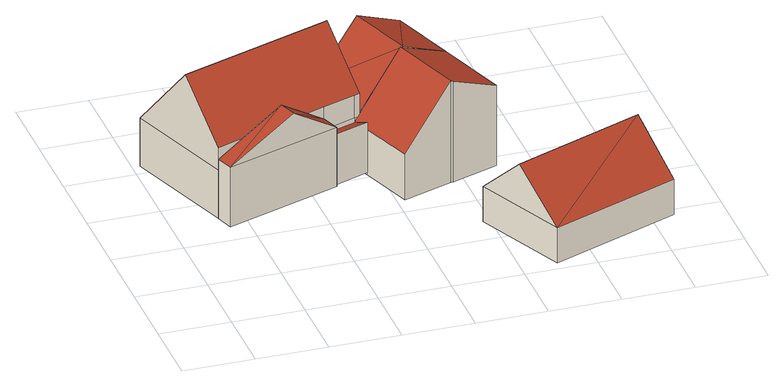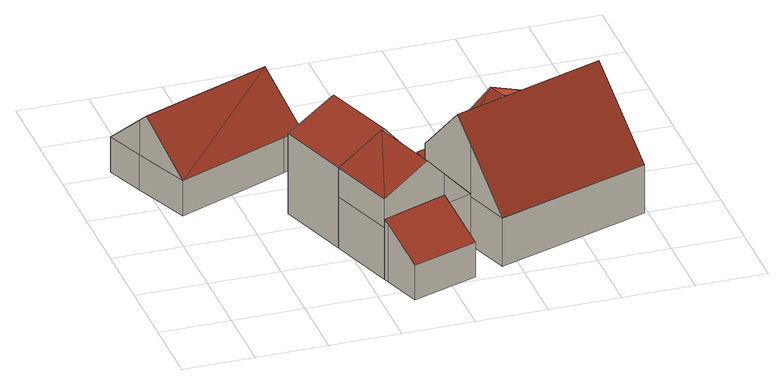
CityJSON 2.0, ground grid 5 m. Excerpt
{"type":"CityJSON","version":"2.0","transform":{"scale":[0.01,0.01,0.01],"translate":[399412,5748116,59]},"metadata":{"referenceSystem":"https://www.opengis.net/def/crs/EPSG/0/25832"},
"CityObjects":{
"building1":{"type":"Building","attributes":{"Gemeindeschluessel":"05558044","Geometrietyp2DReferenz":"3000","function":"31001_1100"},"address":[{"country":"Germany","locality":"Senden","thoroughfareNumber":"132","thoroughfareName":"Dorfbauerschaft"}],"children":["building1-1","building1-2","building1-3","building1-4","building1-5"]},
"building1-1":{"type":"BuildingPart","attributes":{"roofType":"3100","measuredHeight":6.7},"parents":["building1"],"geometry":[{"type":"Solid","lod":"2","boundaries":[[[[0,1,2,3,4]],[[5,6,1,0]],[[7,8,9,6,5]],[[0,10,5]],[[10,0,4]],[[4,11,12,10]],[[5,10,12]],[[12,13,7,5]],[[1,6,9,2]],[[2,9,8,3]],[[8,7,4,3]],[[11,13,12]],[[11,4,7,13]]]],"semantics":{"surfaces":[{"type":"WallSurface"},{"type":"RoofSurface"},{"type":"GroundSurface"},{"type":"ClosureSurface"}],"values":[[0,0,0,0,1,1,1,1,2,3,3,0,3]]}}]},
"building1-2":{"type":"BuildingPart","attributes":{"roofType":"3100","measuredHeight":9.17},"parents":["building1"],"geometry":[{"type":"Solid","lod":"2","boundaries":[[[[14,15,16,17]],[[3,2,18,19,20]],[[21,22,9,8]],[[17,16,22,21]],[[23,24,25,26,21]],[[27,28,24,23,29,13,11,30]],[[7,29,23,21,8]],[[31,28,27,20,32,33]],[[27,30,4,3,20]],[[26,25,34,14,17]],[[26,17,21]],[[15,35,18,2,9,22,16]],[[15,14,33,35]],[[32,20,19]],[[35,33,32,19,18]],[[2,3,8,9]],[[7,13,29]],[[4,30,11]],[[4,7,8,3]],[[7,4,11,13]],[[25,24,28,31,34]],[[34,31,33,14]]]],"semantics":{"surfaces":[{"type":"WallSurface"},{"type":"RoofSurface"},{"type":"GroundSurface"},{"type":"ClosureSurface"}],"values":[[0,0,0,0,1,1,0,0,0,0,0,2,3,0,3,3,0,0,3,3,0,3]]}}]},
"building1-3":{"type":"BuildingPart","attributes":{"roofType":"2100","measuredHeight":4.55},"parents":["building1"],"geometry":[{"type":"Solid","lod":"2","boundaries":[[[[36,37,38,39]],[[40,41,42,37,36]],[[43,44,45,46,47]],[[39,38,44,43]],[[47,40,36,39,43]],[[37,42,45,44,38]],[[45,42,41,46]],[[41,40,47,46]]]],"semantics":{"surfaces":[{"type":"WallSurface"},{"type":"RoofSurface"},{"type":"GroundSurface"},{"type":"ClosureSurface"}],"values":[[0,0,0,0,1,2,3,3]]}}]},
"building1-4":{"type":"BuildingPart","attributes":{"roofType":"3100","measuredHeight":7.61},"parents":["building1"],"geometry":[{"type":"Solid","lod":"2","boundaries":[[[[46,45,15,14,34]],[[48,49,42,41]],[[50,51,52,53]],[[54,53,52]],[[54,55,34,53]],[[56,57,58,59,53,34]],[[56,34,31]],[[55,47,46,34]],[[40,52,51,48,41]],[[60,35,15,45,42,49]],[[60,61,31,33,35]],[[49,48,61,60]],[[15,35,33,14]],[[33,31,34,14]],[[45,46,41,42]],[[59,50,53]],[[56,31,57]],[[57,31,61,58]],[[58,61,48,51,50,59]],[[55,54,52,40,47]],[[47,40,41,46]]]],"semantics":{"surfaces":[{"type":"WallSurface"},{"type":"RoofSurface"},{"type":"GroundSurface"},{"type":"ClosureSurface"}],"values":[[0,0,1,1,1,1,0,0,0,2,3,3,3,3,3,0,0,3,3,0,3]]}}]},
"building1-5":{"type":"BuildingPart","attributes":{"roofType":"3100","measuredHeight":7.64},"parents":["building1"],"geometry":[{"type":"Solid","lod":"2","boundaries":[[[[62,63,49,48,51,64]],[[65,66,63,62]],[[67,68,66,65]],[[69,70,68,67]],[[71,72,70,69]],[[19,18,72,71]],[[65,62,64,50,59,73,67]],[[57,31,32,19,71,69,67,73]],[[35,60,49,63,66,68,70,72,18]],[[57,73,58]],[[32,31,33]],[[18,19,32,33,35]],[[35,33,31,61,60]],[[31,57,58,61]],[[51,50,64]],[[58,73,59]],[[61,48,49,60]],[[48,61,58,59,50,51]]]],"semantics":{"surfaces":[{"type":"WallSurface"},{"type":"RoofSurface"},{"type":"GroundSurface"},{"type":"ClosureSurface"}],"values":[[0,0,0,0,0,0,1,1,2,0,0,3,3,3,0,0,3,3]]}}]},
"building2":{"type":"Building","attributes":{"Gemeindeschluessel":"05558044","Geometrietyp2DReferenz":"3000","function":"51009_1610","roofType":"2100","measuredHeight":3.77},"geometry":[{"type":"Solid","lod":"2","boundaries":[[[[74,75,76,77]],[[78,79,75,74]],[[80,81,79,78]],[[77,76,81,80]],[[78,74,77,80]],[[75,79,81,76]]]],"semantics":{"surfaces":[{"type":"WallSurface"},{"type":"RoofSurface"},{"type":"GroundSurface"}],"values":[[0,0,0,0,1,2]]}}]},
"building3":{"type":"Building","attributes":{"Gemeindeschluessel":"05558044","Geometrietyp2DReferenz":"3000","function":"31001_2700","roofType":"5000","measuredHeight":5.86},"geometry":[{"type":"Solid","lod":"2","boundaries":[[[[82,83,84,85]],[[86,87,83,82]],[[88,89,87,86]],[[90,91,89,88]],[[92,93,91,90]],[[85,84,93,92]],[[90,88,94,95]],[[95,96,90]],[[96,95,82]],[[82,85,92,96]],[[94,88,86]],[[95,94,86,82]],[[96,92,90]],[[83,87,89,91,93,84]]]],"semantics":{"surfaces":[{"type":"WallSurface"},{"type":"RoofSurface"},{"type":"GroundSurface"}],"values":[[0,0,0,0,0,0,1,1,1,1,0,0,0,2]]}}]}
},
"vertices":[
[1172,1406,559],[1172,1406,115],[1127,1535,115],[1127,1535,477],[1127,1535,559],[357,1124,559],[357,1124,115],[314,1249,559],[314,1249,477],[314,1249,115],[843,1292,785],[998,1490,648],[799,1420,785],[500,1315,646],
[1239,2097,477],[1239,2097,115],[1127,2421,115],[1127,2421,477],[1362,1617,115],[1362,1617,453],[1362,1617,477],[39,2048,477],[39,2048,115],[199,1584,1032],[1286,1962,1032],[1239,2097,870],[1127,2421,482],[1362,1617,649],[1400,1631,649],[314,1249,645],[1127,1535,648],[1400,1631,499],[1383,1625,477],[1400,1631,477],[1239,2097,499],[1400,1631,115],
[1893,2379,541],[1893,2379,115],[1800,2654,115],[1800,2654,373],[1906,2340,565],[1906,2340,499],[1906,2340,115],[1334,2492,373],[1334,2492,115],[1443,2171,115],[1443,2171,499],[1443,2171,570],
[2066,1864,499],[2066,1864,115],[2016,1847,739],[2066,1864,714],[1906,2340,713],[1733,1747,877],[1573,2218,877],[1443,2171,730],[1400,1631,501],[1427,1640,531],[1714,1741,855],[1729,1746,872],[1714,1741,115],[1714,1741,499],
[2241,1344,717],[2241,1344,115],[2066,1864,715],[1910,1230,870],[1910,1230,115],[1891,1224,879],[1891,1224,115],[1541,1104,456],[1541,1104,115],[1408,1487,453],[1408,1487,115],[1714,1741,879],
[1127,1535,447],[1127,1535,131],[1172,1406,131],[1172,1406,508],[1362,1617,447],[1362,1617,131],[1408,1487,508],[1408,1487,131],
[2885,1115,350],[2885,1115,87],[2092,788,87],[2092,788,350],[3048,708,350],[3048,708,87],[3157,433,350],[3157,433,87],[2247,72,350],[2247,72,87],[1950,730,350],[1950,730,87],[3048,708,610],[3021,775,673],[2096,406,673]
]}
